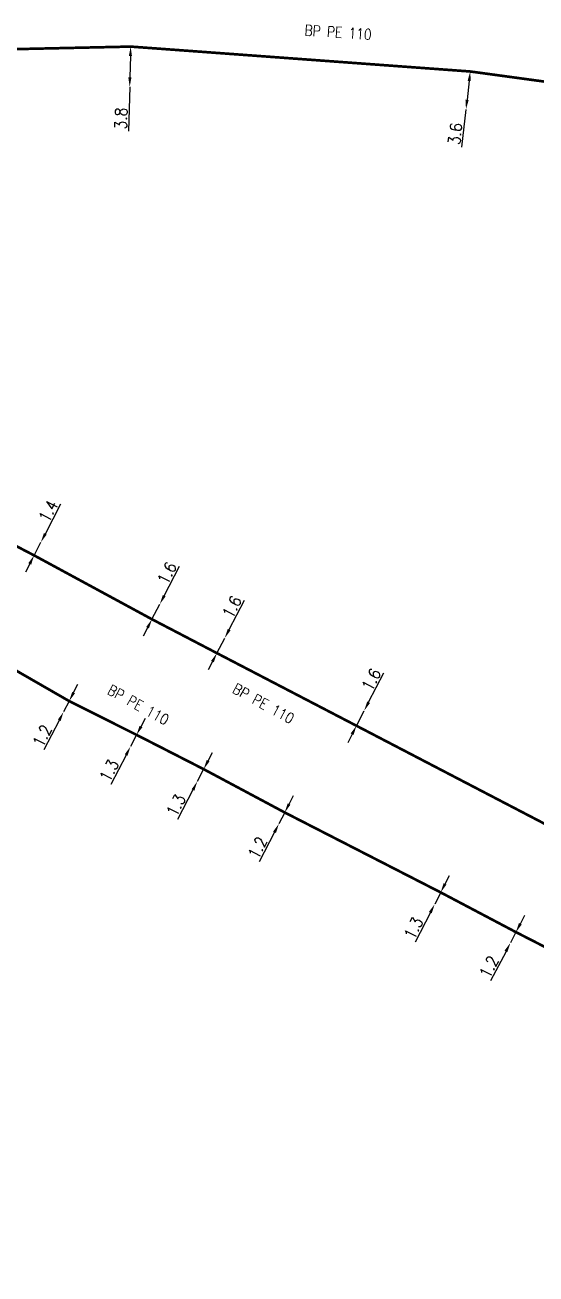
# Model space of a CAD drawing. Header units: millimetres. Extents: x 185000 to 186000, y 127990 to 129010.
# Drawn here: x 185527.4 to 185575.7, y 128663.9 to 128781.8 of the extents above; entities that cross this region are included whole.
import ezdxf
from ezdxf.enums import TextEntityAlignment as Align

# ---------------------------------------------------------------- set-up
doc = ezdxf.new("R2010")
doc.units = ezdxf.units.MM
doc.header["$PDMODE"] = 34
doc.linetypes.add('L_25_PE', pattern=[2000, 1000, 1000])
doc.layers.get('DEFPOINTS').update_dxf_attribs({"linetype": 'CONTINUOUS'})
doc.layers.add('L_150', color=1, linetype='CONTINUOUS')
doc.styles.get("Standard").update_dxf_attribs({"font": 'romans.shx', "width": 0.85})
doc.dimstyles.get("Standard").update_dxf_attribs({"dimtxt": 1.5, "dimasz": 1.2, "dimexe": 0.625, "dimexo": 0.625, "dimgap": 0.25, "dimtad": 1, "dimdec": 1, "dimzin": 0, "dimdsep": 46, "dimtxsty": 'Standard', "dimcen": -0.5, "dimadec": 0, "dimazin": 0, "dimtfac": 1, "dimtdec": 1, "dimtmove": 0, "dimatfit": 3, "dimfxl": 0, "dimtolj": 1, "dimtzin": 0, "dimarcsym": 0})

# ---------------------------------------------------------------- blocks, each defined once
blk = doc.blocks.new('*D988')
at = {"layer": 'DEFPOINTS', "color": 0, "linetype": 'Continuous', "transparency": 16777216}
for p in [(185573.84, 128696.17), (185573.31, 128695.15), (185573.31, 128695.15)]:
    blk.add_point(p, dxfattribs=at)
at = {"layer": 'L_150', "color": 0, "linetype": 'Continuous', "lineweight": -2, "transparency": 16777216}
for p, q in [((185574.26, 128696.97), (185574.67, 128697.76)), ((185573.84, 128696.17), (185573.31, 128695.15)), ((185572.9, 128694.35), (185571.45, 128691.56))]:
    blk.add_line(p, q, dxfattribs=at)
at = {"layer": 'L_150', "color": 0, "linetype": 'Continuous', "transparency": 16777216}
for points in [[(185574.13, 128697.04), (185574.39, 128696.9), (185573.84, 128696.17)], [(185572.76, 128694.42), (185573.03, 128694.28), (185573.31, 128695.15)]]:
    blk.add_solid(points, dxfattribs=at)
at = {"layer": 'L_150', "color": 0, "linetype": 'Continuous', "transparency": 16777216, "insert": (185571.3, 128692.9), "char_height": 1.125, "attachment_point": 5, "rotation": 62.5182}
blk.add_mtext('\\A1;1.2', dxfattribs=at)
blk = doc.blocks.new('*D989')
at = {"layer": 'DEFPOINTS', "color": 0, "linetype": 'Continuous', "transparency": 16777216}
for p in [(185566.73, 128699.92), (185566.16, 128698.81), (185566.16, 128698.81)]:
    blk.add_point(p, dxfattribs=at)
at = {"layer": 'L_150', "color": 0, "linetype": 'Continuous', "lineweight": -2, "transparency": 16777216}
for p, q in [((185567.14, 128700.73), (185567.55, 128701.53)), ((185566.73, 128699.92), (185566.16, 128698.81)), ((185565.75, 128698.01), (185564.32, 128695.21))]:
    blk.add_line(p, q, dxfattribs=at)
at = {"layer": 'L_150', "color": 0, "linetype": 'Continuous', "transparency": 16777216}
for points in [[(185567, 128700.79), (185567.27, 128700.66), (185566.73, 128699.92)], [(185565.61, 128698.08), (185565.88, 128697.94), (185566.16, 128698.81)]]:
    blk.add_solid(points, dxfattribs=at)
at = {"layer": 'L_150', "color": 0, "linetype": 'Continuous', "transparency": 16777216, "insert": (185564.16, 128696.55), "char_height": 1.125, "attachment_point": 5, "rotation": 62.8907}
blk.add_mtext('\\A1;1.3', dxfattribs=at)
blk = doc.blocks.new('*D990')
at = {"layer": 'DEFPOINTS', "color": 0, "linetype": 'Continuous', "transparency": 16777216}
for p in [(185551.99, 128707.47), (185551.44, 128706.4), (185551.44, 128706.4)]:
    blk.add_point(p, dxfattribs=at)
at = {"layer": 'L_150', "color": 0, "linetype": 'Continuous', "lineweight": -2, "transparency": 16777216}
for p, q in [((185552.4, 128708.27), (185552.81, 128709.07)), ((185551.99, 128707.47), (185551.44, 128706.4)), ((185551.03, 128705.6), (185549.59, 128702.81))]:
    blk.add_line(p, q, dxfattribs=at)
at = {"layer": 'L_150', "color": 0, "linetype": 'Continuous', "transparency": 16777216}
for points in [[(185552.27, 128708.33), (185552.53, 128708.2), (185551.99, 128707.47)], [(185550.89, 128705.67), (185551.16, 128705.53), (185551.44, 128706.4)]]:
    blk.add_solid(points, dxfattribs=at)
at = {"layer": 'L_150', "color": 0, "linetype": 'Continuous', "transparency": 16777216, "insert": (185549.43, 128704.15), "char_height": 1.125, "attachment_point": 5, "rotation": 62.727}
blk.add_mtext('\\A1;1.2', dxfattribs=at)
blk = doc.blocks.new('*D991')
at = {"layer": 'DEFPOINTS', "color": 0, "linetype": 'Continuous', "transparency": 16777216}
for p in [(185544.33, 128711.56), (185543.73, 128710.4), (185543.73, 128710.4)]:
    blk.add_point(p, dxfattribs=at)
at = {"layer": 'L_150', "color": 0, "linetype": 'Continuous', "lineweight": -2, "transparency": 16777216}
for p, q in [((185544.75, 128712.35), (185545.16, 128713.15)), ((185544.33, 128711.56), (185543.73, 128710.4)), ((185543.32, 128709.6), (185541.87, 128706.82))]:
    blk.add_line(p, q, dxfattribs=at)
at = {"layer": 'L_150', "color": 0, "linetype": 'Continuous', "transparency": 16777216}
for points in [[(185544.62, 128712.42), (185544.88, 128712.29), (185544.33, 128711.56)], [(185543.19, 128709.67), (185543.45, 128709.53), (185543.73, 128710.4)]]:
    blk.add_solid(points, dxfattribs=at)
at = {"layer": 'L_150', "color": 0, "linetype": 'Continuous', "transparency": 16777216, "insert": (185541.72, 128708.16), "char_height": 1.125, "attachment_point": 5, "rotation": 62.5412}
blk.add_mtext('\\A1;1.3', dxfattribs=at)
blk = doc.blocks.new('*D992')
at = {"layer": 'DEFPOINTS', "color": 0, "linetype": 'Continuous', "transparency": 16777216}
for p in [(185537.99, 128714.8), (185537.41, 128713.69), (185537.41, 128713.69)]:
    blk.add_point(p, dxfattribs=at)
at = {"layer": 'L_150', "color": 0, "linetype": 'Continuous', "lineweight": -2, "transparency": 16777216}
for p, q in [((185538.41, 128715.59), (185538.82, 128716.39)), ((185537.99, 128714.8), (185537.41, 128713.69)), ((185537, 128712.89), (185535.55, 128710.1))]:
    blk.add_line(p, q, dxfattribs=at)
at = {"layer": 'L_150', "color": 0, "linetype": 'Continuous', "transparency": 16777216}
for points in [[(185538.27, 128715.66), (185538.54, 128715.52), (185537.99, 128714.8)], [(185536.87, 128712.96), (185537.13, 128712.82), (185537.41, 128713.69)]]:
    blk.add_solid(points, dxfattribs=at)
at = {"layer": 'L_150', "color": 0, "linetype": 'Continuous', "transparency": 16777216, "insert": (185535.4, 128711.44), "char_height": 1.125, "attachment_point": 5, "rotation": 62.5483}
blk.add_mtext('\\A1;1.3', dxfattribs=at)
blk = doc.blocks.new('*D993')
at = {"layer": 'DEFPOINTS', "color": 0, "linetype": 'Continuous', "transparency": 16777216}
for p in [(185531.62, 128717.99), (185531.09, 128716.97), (185531.09, 128716.97)]:
    blk.add_point(p, dxfattribs=at)
at = {"layer": 'L_150', "color": 0, "linetype": 'Continuous', "lineweight": -2, "transparency": 16777216}
for p, q in [((185532.04, 128718.79), (185532.45, 128719.59)), ((185531.62, 128717.99), (185531.09, 128716.97)), ((185530.68, 128716.17), (185529.23, 128713.38))]:
    blk.add_line(p, q, dxfattribs=at)
at = {"layer": 'L_150', "color": 0, "linetype": 'Continuous', "transparency": 16777216}
for points in [[(185531.91, 128718.86), (185532.17, 128718.72), (185531.62, 128717.99)], [(185530.55, 128716.24), (185530.81, 128716.1), (185531.09, 128716.97)]]:
    blk.add_solid(points, dxfattribs=at)
at = {"layer": 'L_150', "color": 0, "linetype": 'Continuous', "transparency": 16777216, "insert": (185529.08, 128714.72), "char_height": 1.125, "attachment_point": 5, "rotation": 62.5483}
blk.add_mtext('\\A1;1.2', dxfattribs=at)
blk = doc.blocks.new('*D998')
at = {"layer": 'DEFPOINTS', "color": 0, "linetype": 'Continuous', "transparency": 16777216}
for p in [(185540.18, 128727.14), (185540.18, 128727.14), (185539.44, 128725.72)]:
    blk.add_point(p, dxfattribs=at)
at = {"layer": 'L_150', "color": 0, "linetype": 'Continuous', "lineweight": -2, "transparency": 16777216}
for p, q in [((185540.6, 128727.94), (185542.05, 128730.72)), ((185539.44, 128725.72), (185540.18, 128727.14)), ((185539.03, 128724.92), (185538.61, 128724.12))]:
    blk.add_line(p, q, dxfattribs=at)
at = {"layer": 'L_150', "color": 0, "linetype": 'Continuous', "transparency": 16777216}
for points in [[(185540.47, 128728.01), (185540.73, 128727.87), (185540.18, 128727.14)], [(185538.9, 128724.99), (185539.16, 128724.85), (185539.44, 128725.72)]]:
    blk.add_solid(points, dxfattribs=at)
at = {"layer": 'L_150', "color": 0, "linetype": 'Continuous', "transparency": 16777216, "insert": (185540.87, 128730.08), "char_height": 1.125, "attachment_point": 5, "rotation": 62.4902}
blk.add_mtext('\\A1;1.6', dxfattribs=at)
blk = doc.blocks.new('*D999')
at = {"layer": 'DEFPOINTS', "color": 0, "linetype": 'Continuous', "transparency": 16777216}
for p in [(185528.95, 128732.99), (185528.95, 128732.99), (185528.31, 128731.75)]:
    blk.add_point(p, dxfattribs=at)
at = {"layer": 'L_150', "color": 0, "linetype": 'Continuous', "lineweight": -2, "transparency": 16777216}
for p, q in [((185529.37, 128733.79), (185530.84, 128736.61)), ((185528.31, 128731.75), (185528.95, 128732.99)), ((185527.89, 128730.95), (185527.48, 128730.15))]:
    blk.add_line(p, q, dxfattribs=at)
at = {"layer": 'L_150', "color": 0, "linetype": 'Continuous', "transparency": 16777216}
for points in [[(185529.24, 128733.86), (185529.5, 128733.72), (185528.95, 128732.99)], [(185527.76, 128731.02), (185528.03, 128730.88), (185528.31, 128731.75)]]:
    blk.add_solid(points, dxfattribs=at)
at = {"layer": 'L_150', "color": 0, "linetype": 'Continuous', "transparency": 16777216, "insert": (185529.65, 128735.94), "char_height": 1.125, "attachment_point": 5, "rotation": 62.4902}
blk.add_mtext('\\A1;1.4', dxfattribs=at)
blk = doc.blocks.new('*D1000')
at = {"layer": 'DEFPOINTS', "color": 0, "linetype": 'Continuous', "transparency": 16777216}
for p in [(185546.32, 128723.94), (185546.32, 128723.94), (185545.58, 128722.52)]:
    blk.add_point(p, dxfattribs=at)
at = {"layer": 'L_150', "color": 0, "linetype": 'Continuous', "lineweight": -2, "transparency": 16777216}
for p, q in [((185546.74, 128724.74), (185548.19, 128727.53)), ((185545.58, 128722.52), (185546.32, 128723.94)), ((185545.17, 128721.73), (185544.75, 128720.93))]:
    blk.add_line(p, q, dxfattribs=at)
at = {"layer": 'L_150', "color": 0, "linetype": 'Continuous', "transparency": 16777216}
for points in [[(185546.61, 128724.81), (185546.87, 128724.67), (185546.32, 128723.94)], [(185545.03, 128721.79), (185545.3, 128721.66), (185545.58, 128722.52)]]:
    blk.add_solid(points, dxfattribs=at)
at = {"layer": 'L_150', "color": 0, "linetype": 'Continuous', "transparency": 16777216, "insert": (185547.01, 128726.88), "char_height": 1.125, "attachment_point": 5, "rotation": 62.488}
blk.add_mtext('\\A1;1.6', dxfattribs=at)
blk = doc.blocks.new('*D1001')
at = {"layer": 'DEFPOINTS', "color": 0, "linetype": 'Continuous', "transparency": 16777216}
for p in [(185559.5, 128717.08), (185559.5, 128717.08), (185558.77, 128715.66)]:
    blk.add_point(p, dxfattribs=at)
at = {"layer": 'L_150', "color": 0, "linetype": 'Continuous', "lineweight": -2, "transparency": 16777216}
for p, q in [((185559.92, 128717.88), (185561.37, 128720.67)), ((185558.77, 128715.66), (185559.5, 128717.08)), ((185558.35, 128714.86), (185557.94, 128714.06))]:
    blk.add_line(p, q, dxfattribs=at)
at = {"layer": 'L_150', "color": 0, "linetype": 'Continuous', "transparency": 16777216}
for points in [[(185559.79, 128717.95), (185560.05, 128717.81), (185559.5, 128717.08)], [(185558.22, 128714.93), (185558.49, 128714.79), (185558.77, 128715.66)]]:
    blk.add_solid(points, dxfattribs=at)
at = {"layer": 'L_150', "color": 0, "linetype": 'Continuous', "transparency": 16777216, "insert": (185560.18, 128720.02), "char_height": 1.125, "attachment_point": 5, "rotation": 62.572}
blk.add_mtext('\\A1;1.6', dxfattribs=at)
blk = doc.blocks.new('*D48')
at = {"layer": 'DEFPOINTS', "color": 0, "linetype": 'Continuous', "transparency": 16777216}
for p in [(185569.52, 128777.45), (185569.12, 128773.87), (185569.12, 128773.87)]:
    blk.add_point(p, dxfattribs=at)
at = {"layer": 'L_150', "color": 0, "linetype": 'Continuous', "lineweight": -2, "transparency": 16777216}
for p, q in [((185569.42, 128776.56), (185569.22, 128774.77)), ((185569.12, 128773.87), (185568.71, 128770.3))]:
    blk.add_line(p, q, dxfattribs=at)
at = {"layer": 'L_150', "color": 0, "linetype": 'Continuous', "transparency": 16777216}
for points in [[(185569.27, 128776.57), (185569.57, 128776.54), (185569.52, 128777.45)], [(185569.07, 128774.78), (185569.37, 128774.75), (185569.12, 128773.87)]]:
    blk.add_solid(points, dxfattribs=at)
at = {"layer": 'L_150', "color": 0, "linetype": 'Continuous', "transparency": 16777216, "insert": (185568.1, 128771.56), "char_height": 1.125, "attachment_point": 5, "rotation": 83.5473}
blk.add_mtext('\\A1;3.6', dxfattribs=at)
blk = doc.blocks.new('*D49')
at = {"layer": 'DEFPOINTS', "color": 0, "linetype": 'Continuous', "transparency": 16777216}
for p in [(185537.43, 128779.8), (185537.34, 128776), (185537.34, 128776)]:
    blk.add_point(p, dxfattribs=at)
at = {"layer": 'L_150', "color": 0, "linetype": 'Continuous', "lineweight": -2, "transparency": 16777216}
for p, q in [((185537.41, 128778.9), (185537.36, 128776.9)), ((185537.34, 128776), (185537.24, 128771.8))]:
    blk.add_line(p, q, dxfattribs=at)
at = {"layer": 'L_150', "color": 0, "linetype": 'Continuous', "transparency": 16777216}
for points in [[(185537.26, 128778.9), (185537.56, 128778.9), (185537.43, 128779.8)], [(185537.21, 128776.9), (185537.51, 128776.9), (185537.34, 128776)]]:
    blk.add_solid(points, dxfattribs=at)
at = {"layer": 'L_150', "color": 0, "linetype": 'Continuous', "transparency": 16777216, "insert": (185536.52, 128773.01), "char_height": 1.125, "attachment_point": 5, "rotation": 88.6667}
blk.add_mtext('\\A1;3.8', dxfattribs=at)

msp = doc.modelspace()

# ---------------------------------------------------------------- linework, layer by layer
at = {"layer": 'L_150', "linetype": 'L_25_PE', "ltscale": 0.5}
msp.add_lwpolyline([(185512.43, 128779.25, 0.25, 0.25, 0), (185537.43, 128779.8, 0.25, 0.25, 0), (185569.52, 128777.45, 0.25, 0.25, 0), (185590.96, 128774.53, 0.25, 0.25, 0), (185590.96, 128774.53, 0.25, 0.25, 0), (185609.99, 128770.62, 0.25, 0.25, 0), (185620.7, 128768.32, 0.25, 0.25, 0), (185632.36, 128766.05, 0.25, 0.25, 0), (185647.81, 128761.95, 0.25, 0.25, 0), (185660.44, 128758.07, 0.25, 0.25, 0)], format="xyseb", dxfattribs=at)
at = {"layer": 'L_150', "linetype": 'L_25_PE', "const_width": 0.25, "flags": 128}
msp.add_lwpolyline([(185610.19, 128712.12), (185607.69, 128707.59), (185604.18, 128701.27), (185599.11, 128699.96), (185592.16, 128698.27), (185590.04, 128699.37), (185578.55, 128705.36), (185558.77, 128715.66), (185545.58, 128722.52), (185539.44, 128725.72), (185528.31, 128731.75), (185506.43, 128743.14), (185506.43, 128743.14), (185491.99, 128750.03), (185490.19, 128751.37), (185489.85, 128751.62), (185489.85, 128751.62)], dxfattribs=at)
msp.add_lwpolyline([(185483.29, 128744.4), (185483.52, 128744.16), (185483.76, 128743.92), (185485.27, 128743.05), (185497.22, 128736.22), (185497.22, 128736.22), (185501.31, 128733.97), (185510.17, 128729.34), (185519.05, 128724.75), (185526.58, 128720.89), (185531.62, 128717.99), (185537.99, 128714.8), (185544.33, 128711.56), (185551.99, 128707.47), (185566.73, 128699.92), (185573.84, 128696.17), (185580.49, 128692.77), (185585.3, 128690.21), (185586.09, 128689.79), (185586.09, 128689.79), (185586.09, 128689.79), (185587.44, 128690.22), (185587.71, 128690.08), (185588.98, 128689.43), (185590.88, 128683.8), (185592.87, 128678.21), (185590.61, 128674.09), (185590.37, 128673.58), (185587.6, 128667.66), (185583.2, 128659.68), (185579.3, 128651.95), (185572.02, 128637.75), (185564.77, 128623.95), (185561.68, 128617.8), (185558.67, 128612.26), (185556.73, 128608.7), (185555.89, 128608.39), (185553.33, 128609.12), (185553.33, 128609.12), (185552.99, 128608.83), (185552.5, 128608.42), (185546.96, 128609.86), (185533.24, 128613.38), (185516.4, 128618.15), (185497.61, 128623.62), (185494.73, 128624.48), (185493.58, 128624.83), (185489.92, 128625.93), (185476.5, 128629.72), (185475.3, 128630, 0.99044), (185474.22, 128630.23), (185473.58, 128630.37), (185466.57, 128631.87), (185451.31, 128636.19), (185433.49, 128641.12), (185417.44, 128645.43), (185397.03, 128651.88), (185392.16, 128653.38), (185383.3, 128656.1), (185382.26, 128656.42), (185382.26, 128656.42), (185378.67, 128656.86)], format="xyb", dxfattribs=at)

# ---------------------------------------------------------------- texts
at = {"layer": 'L_150', "linetype": 'Continuous', "width": 0.85}
for rotation, p in [(356.2555, (185557.04, 128781.15)), (331.2135, (185549.98, 128717.76)), (331.2135, (185538.15, 128717.64))]:
    msp.add_text('BP PE 110', height=1, rotation=rotation, dxfattribs=at).set_placement(p, align=Align.MIDDLE)

# ---------------------------------------------------------------- dimensions: what is measured, and where the dimension line sits
at = {"layer": 'L_150', "linetype": 'Continuous'}
for base, p1, p2, angle, picture, middle in [((185537.34, 128776), (185537.43, 128779.8), (185537.34, 128776), 88.6667, '*D49', (185537.27, 128772.99)), ((185569.12, 128773.87), (185569.52, 128777.45), (185569.12, 128773.87), 83.5473, '*D48', (185568.85, 128771.48)), ((185528.95, 128732.99), (185528.31, 128731.75), (185528.95, 128732.99), 242.4902, '*D999', (185530.31, 128735.6)), ((185540.18, 128727.14), (185539.44, 128725.72), (185540.18, 128727.14), 242.4902, '*D998', (185541.53, 128729.73)), ((185546.32, 128723.94), (185545.58, 128722.52), (185546.32, 128723.94), 242.488, '*D1000', (185547.67, 128726.53)), ((185559.5, 128717.08), (185558.77, 128715.66), (185559.5, 128717.08), 242.572, '*D1001', (185560.85, 128719.67)), ((185531.0947, 128716.9692), (185531.6249, 128717.9897), (185531.0947, 128716.9692), 62.5483, '*D993', (185529.7481, 128714.3771)), ((185537.41, 128713.69), (185537.99, 128714.8), (185537.41, 128713.69), 62.5483, '*D992', (185536.07, 128711.09)), ((185543.73, 128710.4), (185544.33, 128711.56), (185543.73, 128710.4), 62.5412, '*D991', (185542.39, 128707.81)), ((185551.44, 128706.4), (185551.99, 128707.47), (185551.44, 128706.4), 62.727, '*D990', (185550.1, 128703.8)), ((185566.157, 128698.8113), (185566.7266, 128699.924), (185566.157, 128698.8113), 62.8907, '*D989', (185564.8259, 128696.2112)), ((185573.31, 128695.15), (185573.84, 128696.17), (185573.31, 128695.15), 62.5182, '*D988', (185571.97, 128692.56))]:
    dim = msp.add_linear_dim(base=base, p1=p1, p2=p2, angle=angle, dimstyle='Standard', override={"dimscale": 0.75}, dxfattribs=at)
    dim.commit()
    dim.dimension.update_dxf_attribs({"geometry": picture, "text_midpoint": middle, "dimtype": 160})

doc.saveas('drawing.dxf')
